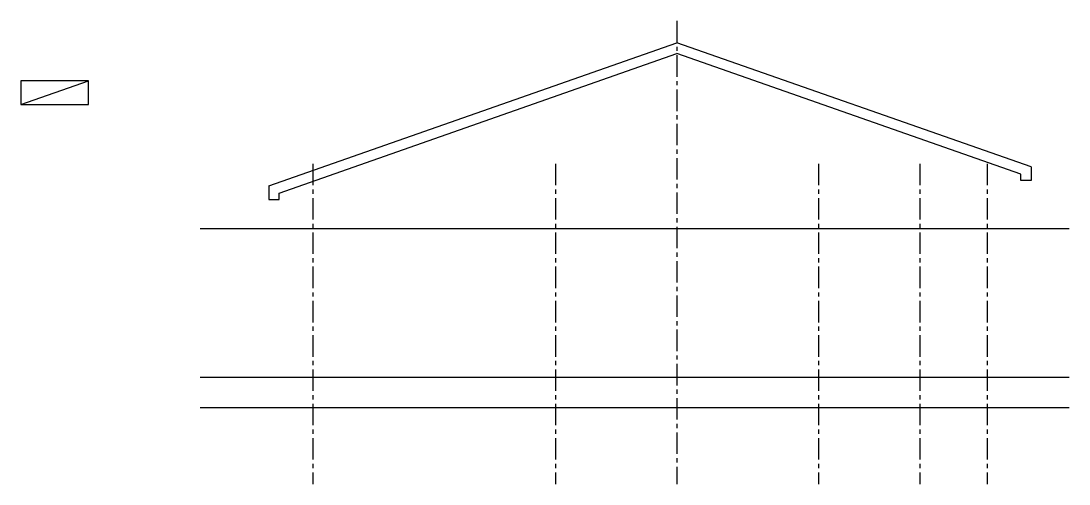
# Model space of a CAD drawing. Header units: millimetres. Extents: x -7249 to 8293, y -1181 to 5678.
import ezdxf

# ---------------------------------------------------------------- set-up
doc = ezdxf.new("R2010")
doc.units = ezdxf.units.MM
doc.header["$LTSCALE"] = 10
doc.linetypes.add('CENTER', pattern=[50.8, 31.75, -6.35, 6.35, -6.35])
doc.layers.add('단면선', color=2, linetype='Continuous')
doc.layers.add('중심선', color=1, linetype='CENTER')

msp = doc.modelspace()

# ---------------------------------------------------------------- linework, layer by layer
at = {"layer": '단면선'}
for p, q in [((-3571, 3236), (2479, 5353)), ((7729, 3516), (2479, 5353)), ((-3421, 3129), (2479, 5194)), ((7579, 3409), (2479, 5194)), ((-7249, 4441), (-6249, 4791)), ((7729, 3516), (7729, 3316)), ((7579, 3316), (7579, 3409)), ((7729, 3316), (7579, 3316)), ((-3571, 3236), (-3571, 3036)), ((-3421, 3036), (-3421, 3129)), ((-3571, 3036), (-3421, 3036)), ((-4589, 2604), (8293, 2604)), ((-4589, 404), (8293, 404)), ((-4589, -46), (8293, -46))]:
    msp.add_line(p, q, dxfattribs=at)
msp.add_lwpolyline([(-7249, 4441), (-6249, 4441), (-6249, 4791), (-7249, 4791)], close=True, dxfattribs=at)
at = {"layer": '중심선'}
for p, q in [((2479, 5678), (2479, -1181)), ((-2921, 3563), (-2921, -1181)), ((679, 3563), (679, -1181)), ((4579, 3563), (4579, -1181)), ((6079, 3563), (6079, -1181)), ((7079, 3563), (7079, -1181))]:
    msp.add_line(p, q, dxfattribs=at)

doc.saveas('drawing.dxf')
